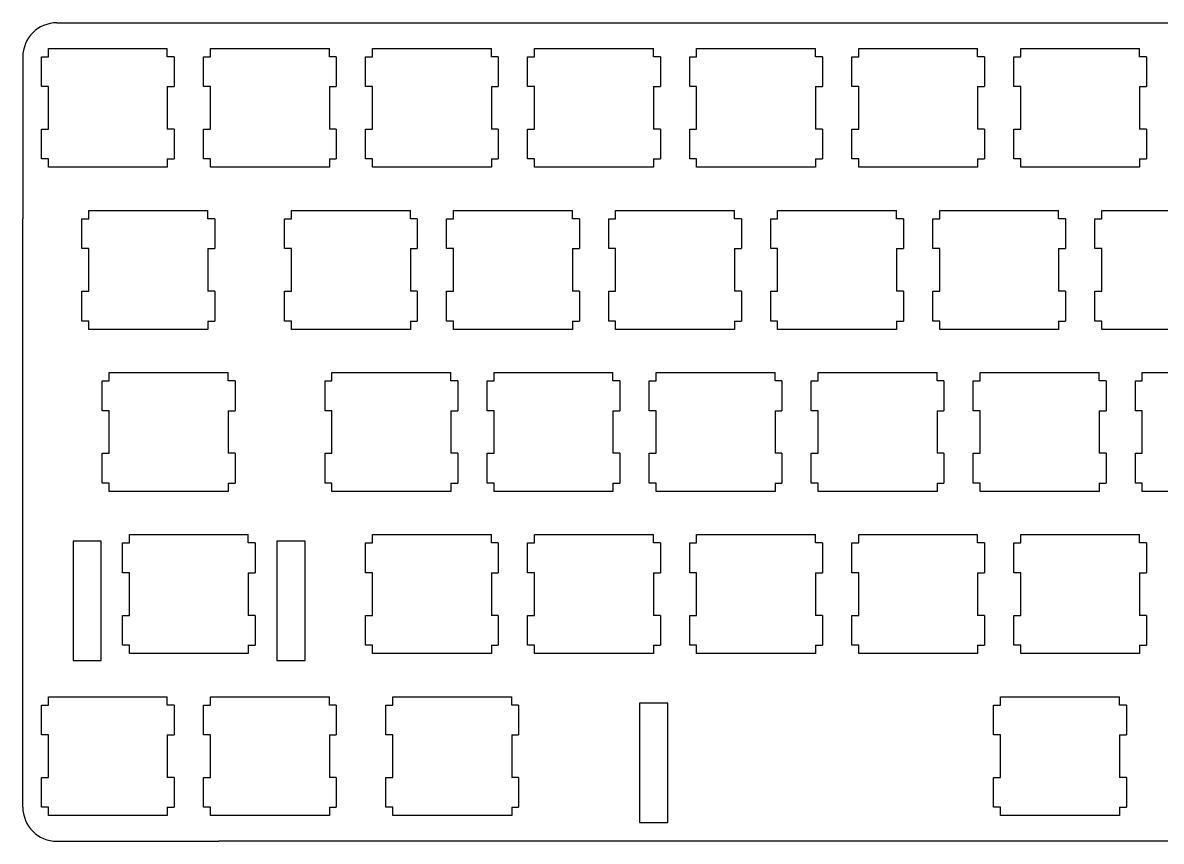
# Model space of a CAD drawing. Header units: millimetres. Extents: x 16 to 302, y 11 to 107.
# Drawn here: x 16.1 to 149.6, y 11.4 to 107.3 of the extents above; entities that cross this region are included whole.
import ezdxf

# ---------------------------------------------------------------- set-up
doc = ezdxf.new("R2010")
doc.units = ezdxf.units.MM
doc.layers.add('Layer_1', color=7, linetype='Continuous')

msp = doc.modelspace()

# ---------------------------------------------------------------- linework, layer by layer
at = {"layer": 'Layer_1', "linetype": 'ByBlock'}
for p, q in [((20.13, 107.31), (279.07, 107.31)), ((16.13, 103.31), (16.13, 84.31)), ((16.13, 15.37), (16.13, 84.31)), ((20.13, 11.37), (39.13, 11.37)), ((298.07, 11.37), (39.13, 11.37))]:
    msp.add_line(p, q, dxfattribs=at)
for points in [[(22.03, 46.56), (22.03, 32.56), (25.33, 32.56), (25.33, 46.56)], [(45.93, 46.56), (45.93, 32.56), (49.23, 32.56), (49.23, 46.56)], [(88.45, 27.56), (88.45, 13.56), (91.75, 13.56), (91.75, 27.56)], [(88.45, 27.56), (88.45, 13.56), (91.75, 13.56), (91.75, 27.56)]]:
    msp.add_lwpolyline(points, close=True, dxfattribs=at)
at = {"layer": 'Layer_1'}
for centre, start, end in [((20.13, 103.31), 90, 180), ((20.13, 15.37), 180, 270)]:
    msp.add_arc(centre, 4, start, end, dxfattribs=at)
at = {"layer": 'Layer_1', "linetype": 'ByBlock'}
for points in [[(19.13, 104.31), (19.13, 104.31), (33.07, 104.31), (33.07, 104.31)], [(19.13, 103.33), (19.13, 103.33), (19.13, 104.31), (19.13, 104.31)], [(33.07, 103.33), (33.07, 103.33), (33.07, 104.31), (33.07, 104.31)], [(38.13, 104.31), (38.13, 104.31), (52.07, 104.31), (52.07, 104.31)], [(38.13, 103.33), (38.13, 103.33), (38.13, 104.31), (38.13, 104.31)], [(52.07, 103.33), (52.07, 103.33), (52.07, 104.31), (52.07, 104.31)], [(57.13, 104.31), (57.13, 104.31), (71.07, 104.31), (71.07, 104.31)], [(57.13, 103.33), (57.13, 103.33), (57.13, 104.31), (57.13, 104.31)], [(71.07, 103.33), (71.07, 103.33), (71.07, 104.31), (71.07, 104.31)], [(76.13, 104.31), (76.13, 104.31), (90.07, 104.31), (90.07, 104.31)], [(76.13, 103.33), (76.13, 103.33), (76.13, 104.31), (76.13, 104.31)], [(90.07, 103.33), (90.07, 103.33), (90.07, 104.31), (90.07, 104.31)], [(95.13, 104.31), (95.13, 104.31), (109.07, 104.31), (109.07, 104.31)], [(95.13, 103.33), (95.13, 103.33), (95.13, 104.31), (95.13, 104.31)], [(109.07, 103.33), (109.07, 103.33), (109.07, 104.31), (109.07, 104.31)], [(114.13, 104.31), (114.13, 104.31), (128.07, 104.31), (128.07, 104.31)], [(114.13, 103.33), (114.13, 103.33), (114.13, 104.31), (114.13, 104.31)], [(128.07, 103.33), (128.07, 103.33), (128.07, 104.31), (128.07, 104.31)], [(133.13, 104.31), (133.13, 104.31), (147.07, 104.31), (147.07, 104.31)], [(133.13, 103.33), (133.13, 103.33), (133.13, 104.31), (133.13, 104.31)], [(147.07, 103.33), (147.07, 103.33), (147.07, 104.31), (147.07, 104.31)], [(18.32, 99.84), (18.32, 99.84), (18.32, 103.33), (18.32, 103.33)], [(18.32, 103.33), (18.32, 103.33), (19.13, 103.33), (19.13, 103.33)], [(33.88, 103.33), (33.88, 103.33), (33.07, 103.33), (33.07, 103.33)], [(33.88, 103.33), (33.88, 103.33), (33.88, 99.84), (33.88, 99.84)], [(37.32, 99.84), (37.32, 99.84), (37.32, 103.33), (37.32, 103.33)], [(37.32, 103.33), (37.32, 103.33), (38.13, 103.33), (38.13, 103.33)], [(52.88, 103.33), (52.88, 103.33), (52.07, 103.33), (52.07, 103.33)], [(52.88, 103.33), (52.88, 103.33), (52.88, 99.84), (52.88, 99.84)], [(56.32, 99.84), (56.32, 99.84), (56.32, 103.33), (56.32, 103.33)], [(56.32, 103.33), (56.32, 103.33), (57.13, 103.33), (57.13, 103.33)], [(71.88, 103.33), (71.88, 103.33), (71.07, 103.33), (71.07, 103.33)], [(71.88, 103.33), (71.88, 103.33), (71.88, 99.84), (71.88, 99.84)], [(75.32, 99.84), (75.32, 99.84), (75.32, 103.33), (75.32, 103.33)], [(75.32, 103.33), (75.32, 103.33), (76.13, 103.33), (76.13, 103.33)], [(90.88, 103.33), (90.88, 103.33), (90.07, 103.33), (90.07, 103.33)], [(90.88, 103.33), (90.88, 103.33), (90.88, 99.84), (90.88, 99.84)], [(94.32, 99.84), (94.32, 99.84), (94.32, 103.33), (94.32, 103.33)], [(94.32, 103.33), (94.32, 103.33), (95.13, 103.33), (95.13, 103.33)], [(109.88, 103.33), (109.88, 103.33), (109.07, 103.33), (109.07, 103.33)], [(109.88, 103.33), (109.88, 103.33), (109.88, 99.84), (109.88, 99.84)], [(113.32, 99.84), (113.32, 99.84), (113.32, 103.33), (113.32, 103.33)], [(113.32, 103.33), (113.32, 103.33), (114.13, 103.33), (114.13, 103.33)], [(128.88, 103.33), (128.88, 103.33), (128.07, 103.33), (128.07, 103.33)], [(128.88, 103.33), (128.88, 103.33), (128.88, 99.84), (128.88, 99.84)], [(132.32, 99.84), (132.32, 99.84), (132.32, 103.33), (132.32, 103.33)], [(132.32, 103.33), (132.32, 103.33), (133.13, 103.33), (133.13, 103.33)], [(147.88, 103.33), (147.88, 103.33), (147.07, 103.33), (147.07, 103.33)], [(147.88, 103.33), (147.88, 103.33), (147.88, 99.84), (147.88, 99.84)], [(19.13, 99.84), (19.13, 99.84), (18.32, 99.84), (18.32, 99.84)], [(19.13, 94.84), (19.13, 94.84), (19.13, 99.84), (19.13, 99.84)], [(33.07, 99.84), (33.07, 99.84), (33.07, 94.84), (33.07, 94.84)], [(33.07, 99.84), (33.07, 99.84), (33.88, 99.84), (33.88, 99.84)], [(38.13, 99.84), (38.13, 99.84), (37.32, 99.84), (37.32, 99.84)], [(38.13, 94.84), (38.13, 94.84), (38.13, 99.84), (38.13, 99.84)], [(52.07, 99.84), (52.07, 99.84), (52.07, 94.84), (52.07, 94.84)], [(52.07, 99.84), (52.07, 99.84), (52.88, 99.84), (52.88, 99.84)], [(57.13, 99.84), (57.13, 99.84), (56.32, 99.84), (56.32, 99.84)], [(57.13, 94.84), (57.13, 94.84), (57.13, 99.84), (57.13, 99.84)], [(71.07, 99.84), (71.07, 99.84), (71.07, 94.84), (71.07, 94.84)], [(71.07, 99.84), (71.07, 99.84), (71.88, 99.84), (71.88, 99.84)], [(76.13, 99.84), (76.13, 99.84), (75.32, 99.84), (75.32, 99.84)], [(76.13, 94.84), (76.13, 94.84), (76.13, 99.84), (76.13, 99.84)], [(90.07, 99.84), (90.07, 99.84), (90.07, 94.84), (90.07, 94.84)], [(90.07, 99.84), (90.07, 99.84), (90.88, 99.84), (90.88, 99.84)], [(95.13, 99.84), (95.13, 99.84), (94.32, 99.84), (94.32, 99.84)], [(95.13, 94.84), (95.13, 94.84), (95.13, 99.84), (95.13, 99.84)], [(109.07, 99.84), (109.07, 99.84), (109.07, 94.84), (109.07, 94.84)], [(109.07, 99.84), (109.07, 99.84), (109.88, 99.84), (109.88, 99.84)], [(114.13, 99.84), (114.13, 99.84), (113.32, 99.84), (113.32, 99.84)], [(114.13, 94.84), (114.13, 94.84), (114.13, 99.84), (114.13, 99.84)], [(128.07, 99.84), (128.07, 99.84), (128.07, 94.84), (128.07, 94.84)], [(128.07, 99.84), (128.07, 99.84), (128.88, 99.84), (128.88, 99.84)], [(133.13, 99.84), (133.13, 99.84), (132.32, 99.84), (132.32, 99.84)], [(133.13, 94.84), (133.13, 94.84), (133.13, 99.84), (133.13, 99.84)], [(147.07, 99.84), (147.07, 99.84), (147.07, 94.84), (147.07, 94.84)], [(147.07, 99.84), (147.07, 99.84), (147.88, 99.84), (147.88, 99.84)], [(18.32, 91.35), (18.32, 91.35), (18.32, 94.84), (18.32, 94.84)], [(18.32, 94.84), (18.32, 94.84), (19.13, 94.84), (19.13, 94.84)], [(33.88, 94.84), (33.88, 94.84), (33.07, 94.84), (33.07, 94.84)], [(33.88, 94.84), (33.88, 94.84), (33.88, 91.35), (33.88, 91.35)], [(37.32, 91.35), (37.32, 91.35), (37.32, 94.84), (37.32, 94.84)], [(37.32, 94.84), (37.32, 94.84), (38.13, 94.84), (38.13, 94.84)], [(52.88, 94.84), (52.88, 94.84), (52.07, 94.84), (52.07, 94.84)], [(52.88, 94.84), (52.88, 94.84), (52.88, 91.35), (52.88, 91.35)], [(56.32, 91.35), (56.32, 91.35), (56.32, 94.84), (56.32, 94.84)], [(56.32, 94.84), (56.32, 94.84), (57.13, 94.84), (57.13, 94.84)], [(71.88, 94.84), (71.88, 94.84), (71.07, 94.84), (71.07, 94.84)], [(71.88, 94.84), (71.88, 94.84), (71.88, 91.35), (71.88, 91.35)], [(75.32, 91.35), (75.32, 91.35), (75.32, 94.84), (75.32, 94.84)], [(75.32, 94.84), (75.32, 94.84), (76.13, 94.84), (76.13, 94.84)], [(90.88, 94.84), (90.88, 94.84), (90.07, 94.84), (90.07, 94.84)], [(90.88, 94.84), (90.88, 94.84), (90.88, 91.35), (90.88, 91.35)], [(94.32, 91.35), (94.32, 91.35), (94.32, 94.84), (94.32, 94.84)], [(94.32, 94.84), (94.32, 94.84), (95.13, 94.84), (95.13, 94.84)], [(109.88, 94.84), (109.88, 94.84), (109.07, 94.84), (109.07, 94.84)], [(109.88, 94.84), (109.88, 94.84), (109.88, 91.35), (109.88, 91.35)], [(113.32, 91.35), (113.32, 91.35), (113.32, 94.84), (113.32, 94.84)], [(113.32, 94.84), (113.32, 94.84), (114.13, 94.84), (114.13, 94.84)], [(128.88, 94.84), (128.88, 94.84), (128.07, 94.84), (128.07, 94.84)], [(128.88, 94.84), (128.88, 94.84), (128.88, 91.35), (128.88, 91.35)], [(132.32, 91.35), (132.32, 91.35), (132.32, 94.84), (132.32, 94.84)], [(132.32, 94.84), (132.32, 94.84), (133.13, 94.84), (133.13, 94.84)], [(147.88, 94.84), (147.88, 94.84), (147.07, 94.84), (147.07, 94.84)], [(147.88, 94.84), (147.88, 94.84), (147.88, 91.35), (147.88, 91.35)], [(19.13, 91.35), (19.13, 91.35), (18.32, 91.35), (18.32, 91.35)], [(19.13, 90.37), (19.13, 90.37), (19.13, 91.35), (19.13, 91.35)], [(33.07, 91.35), (33.07, 91.35), (33.88, 91.35), (33.88, 91.35)], [(33.07, 91.35), (33.07, 91.35), (33.07, 90.37), (33.07, 90.37)], [(38.13, 91.35), (38.13, 91.35), (37.32, 91.35), (37.32, 91.35)], [(38.13, 90.37), (38.13, 90.37), (38.13, 91.35), (38.13, 91.35)], [(52.07, 91.35), (52.07, 91.35), (52.88, 91.35), (52.88, 91.35)], [(52.07, 91.35), (52.07, 91.35), (52.07, 90.37), (52.07, 90.37)], [(57.13, 91.35), (57.13, 91.35), (56.32, 91.35), (56.32, 91.35)], [(57.13, 90.37), (57.13, 90.37), (57.13, 91.35), (57.13, 91.35)], [(71.07, 91.35), (71.07, 91.35), (71.88, 91.35), (71.88, 91.35)], [(71.07, 91.35), (71.07, 91.35), (71.07, 90.37), (71.07, 90.37)], [(76.13, 91.35), (76.13, 91.35), (75.32, 91.35), (75.32, 91.35)], [(76.13, 90.37), (76.13, 90.37), (76.13, 91.35), (76.13, 91.35)], [(90.07, 91.35), (90.07, 91.35), (90.88, 91.35), (90.88, 91.35)], [(90.07, 91.35), (90.07, 91.35), (90.07, 90.37), (90.07, 90.37)], [(95.13, 91.35), (95.13, 91.35), (94.32, 91.35), (94.32, 91.35)], [(95.13, 90.37), (95.13, 90.37), (95.13, 91.35), (95.13, 91.35)], [(109.07, 91.35), (109.07, 91.35), (109.88, 91.35), (109.88, 91.35)], [(109.07, 91.35), (109.07, 91.35), (109.07, 90.37), (109.07, 90.37)], [(114.13, 91.35), (114.13, 91.35), (113.32, 91.35), (113.32, 91.35)], [(114.13, 90.37), (114.13, 90.37), (114.13, 91.35), (114.13, 91.35)], [(128.07, 91.35), (128.07, 91.35), (128.88, 91.35), (128.88, 91.35)], [(128.07, 91.35), (128.07, 91.35), (128.07, 90.37), (128.07, 90.37)], [(133.13, 91.35), (133.13, 91.35), (132.32, 91.35), (132.32, 91.35)], [(133.13, 90.37), (133.13, 90.37), (133.13, 91.35), (133.13, 91.35)], [(147.07, 91.35), (147.07, 91.35), (147.88, 91.35), (147.88, 91.35)], [(147.07, 91.35), (147.07, 91.35), (147.07, 90.37), (147.07, 90.37)], [(33.07, 90.37), (33.07, 90.37), (19.13, 90.37), (19.13, 90.37)], [(52.07, 90.37), (52.07, 90.37), (38.13, 90.37), (38.13, 90.37)], [(71.07, 90.37), (71.07, 90.37), (57.13, 90.37), (57.13, 90.37)], [(90.07, 90.37), (90.07, 90.37), (76.13, 90.37), (76.13, 90.37)], [(109.07, 90.37), (109.07, 90.37), (95.13, 90.37), (95.13, 90.37)], [(128.07, 90.37), (128.07, 90.37), (114.13, 90.37), (114.13, 90.37)], [(147.07, 90.37), (147.07, 90.37), (133.13, 90.37), (133.13, 90.37)], [(23.07, 80.84), (23.07, 80.84), (23.07, 84.33), (23.07, 84.33)], [(23.07, 84.33), (23.07, 84.33), (23.88, 84.33), (23.88, 84.33)], [(23.88, 85.31), (23.88, 85.31), (37.82, 85.31), (37.82, 85.31)], [(23.88, 84.33), (23.88, 84.33), (23.88, 85.31), (23.88, 85.31)], [(37.82, 84.33), (37.82, 84.33), (37.82, 85.31), (37.82, 85.31)], [(38.63, 84.33), (38.63, 84.33), (37.82, 84.33), (37.82, 84.33)], [(38.63, 84.33), (38.63, 84.33), (38.63, 80.84), (38.63, 80.84)], [(46.82, 80.84), (46.82, 80.84), (46.82, 84.33), (46.82, 84.33)], [(46.82, 84.33), (46.82, 84.33), (47.63, 84.33), (47.63, 84.33)], [(47.63, 85.31), (47.63, 85.31), (61.57, 85.31), (61.57, 85.31)], [(47.63, 84.33), (47.63, 84.33), (47.63, 85.31), (47.63, 85.31)], [(61.57, 84.33), (61.57, 84.33), (61.57, 85.31), (61.57, 85.31)], [(62.38, 84.33), (62.38, 84.33), (61.57, 84.33), (61.57, 84.33)], [(62.38, 84.33), (62.38, 84.33), (62.38, 80.84), (62.38, 80.84)], [(65.82, 80.84), (65.82, 80.84), (65.82, 84.33), (65.82, 84.33)], [(65.82, 84.33), (65.82, 84.33), (66.63, 84.33), (66.63, 84.33)], [(66.63, 85.31), (66.63, 85.31), (80.57, 85.31), (80.57, 85.31)], [(66.63, 84.33), (66.63, 84.33), (66.63, 85.31), (66.63, 85.31)], [(80.57, 84.33), (80.57, 84.33), (80.57, 85.31), (80.57, 85.31)], [(81.38, 84.33), (81.38, 84.33), (80.57, 84.33), (80.57, 84.33)], [(81.38, 84.33), (81.38, 84.33), (81.38, 80.84), (81.38, 80.84)], [(84.82, 80.84), (84.82, 80.84), (84.82, 84.33), (84.82, 84.33)], [(84.82, 84.33), (84.82, 84.33), (85.63, 84.33), (85.63, 84.33)], [(85.63, 85.31), (85.63, 85.31), (99.57, 85.31), (99.57, 85.31)], [(85.63, 84.33), (85.63, 84.33), (85.63, 85.31), (85.63, 85.31)], [(99.57, 84.33), (99.57, 84.33), (99.57, 85.31), (99.57, 85.31)], [(100.38, 84.33), (100.38, 84.33), (99.57, 84.33), (99.57, 84.33)], [(100.38, 84.33), (100.38, 84.33), (100.38, 80.84), (100.38, 80.84)], [(103.82, 80.84), (103.82, 80.84), (103.82, 84.33), (103.82, 84.33)], [(103.82, 84.33), (103.82, 84.33), (104.63, 84.33), (104.63, 84.33)], [(104.63, 85.31), (104.63, 85.31), (118.57, 85.31), (118.57, 85.31)], [(104.63, 84.33), (104.63, 84.33), (104.63, 85.31), (104.63, 85.31)], [(118.57, 84.33), (118.57, 84.33), (118.57, 85.31), (118.57, 85.31)], [(119.38, 84.33), (119.38, 84.33), (118.57, 84.33), (118.57, 84.33)], [(119.38, 84.33), (119.38, 84.33), (119.38, 80.84), (119.38, 80.84)], [(122.82, 80.84), (122.82, 80.84), (122.82, 84.33), (122.82, 84.33)], [(122.82, 84.33), (122.82, 84.33), (123.63, 84.33), (123.63, 84.33)], [(123.63, 85.31), (123.63, 85.31), (137.57, 85.31), (137.57, 85.31)], [(123.63, 84.33), (123.63, 84.33), (123.63, 85.31), (123.63, 85.31)], [(137.57, 84.33), (137.57, 84.33), (137.57, 85.31), (137.57, 85.31)], [(138.38, 84.33), (138.38, 84.33), (137.57, 84.33), (137.57, 84.33)], [(138.38, 84.33), (138.38, 84.33), (138.38, 80.84), (138.38, 80.84)], [(141.82, 80.84), (141.82, 80.84), (141.82, 84.33), (141.82, 84.33)], [(141.82, 84.33), (141.82, 84.33), (142.63, 84.33), (142.63, 84.33)], [(142.63, 85.31), (142.63, 85.31), (156.57, 85.31), (156.57, 85.31)], [(142.63, 84.33), (142.63, 84.33), (142.63, 85.31), (142.63, 85.31)], [(23.88, 80.84), (23.88, 80.84), (23.07, 80.84), (23.07, 80.84)], [(23.88, 75.84), (23.88, 75.84), (23.88, 80.84), (23.88, 80.84)], [(37.82, 80.84), (37.82, 80.84), (37.82, 75.84), (37.82, 75.84)], [(37.82, 80.84), (37.82, 80.84), (38.63, 80.84), (38.63, 80.84)], [(47.63, 80.84), (47.63, 80.84), (46.82, 80.84), (46.82, 80.84)], [(47.63, 75.84), (47.63, 75.84), (47.63, 80.84), (47.63, 80.84)], [(61.57, 80.84), (61.57, 80.84), (61.57, 75.84), (61.57, 75.84)], [(61.57, 80.84), (61.57, 80.84), (62.38, 80.84), (62.38, 80.84)], [(66.63, 80.84), (66.63, 80.84), (65.82, 80.84), (65.82, 80.84)], [(66.63, 75.84), (66.63, 75.84), (66.63, 80.84), (66.63, 80.84)], [(80.57, 80.84), (80.57, 80.84), (80.57, 75.84), (80.57, 75.84)], [(80.57, 80.84), (80.57, 80.84), (81.38, 80.84), (81.38, 80.84)], [(85.63, 80.84), (85.63, 80.84), (84.82, 80.84), (84.82, 80.84)], [(85.63, 75.84), (85.63, 75.84), (85.63, 80.84), (85.63, 80.84)], [(99.57, 80.84), (99.57, 80.84), (99.57, 75.84), (99.57, 75.84)], [(99.57, 80.84), (99.57, 80.84), (100.38, 80.84), (100.38, 80.84)], [(104.63, 80.84), (104.63, 80.84), (103.82, 80.84), (103.82, 80.84)], [(104.63, 75.84), (104.63, 75.84), (104.63, 80.84), (104.63, 80.84)], [(118.57, 80.84), (118.57, 80.84), (118.57, 75.84), (118.57, 75.84)], [(118.57, 80.84), (118.57, 80.84), (119.38, 80.84), (119.38, 80.84)], [(123.63, 80.84), (123.63, 80.84), (122.82, 80.84), (122.82, 80.84)], [(123.63, 75.84), (123.63, 75.84), (123.63, 80.84), (123.63, 80.84)], [(137.57, 80.84), (137.57, 80.84), (137.57, 75.84), (137.57, 75.84)], [(137.57, 80.84), (137.57, 80.84), (138.38, 80.84), (138.38, 80.84)], [(142.63, 80.84), (142.63, 80.84), (141.82, 80.84), (141.82, 80.84)], [(142.63, 75.84), (142.63, 75.84), (142.63, 80.84), (142.63, 80.84)], [(23.07, 72.35), (23.07, 72.35), (23.07, 75.84), (23.07, 75.84)], [(23.07, 75.84), (23.07, 75.84), (23.88, 75.84), (23.88, 75.84)], [(38.63, 75.84), (38.63, 75.84), (37.82, 75.84), (37.82, 75.84)], [(38.63, 75.84), (38.63, 75.84), (38.63, 72.35), (38.63, 72.35)], [(46.82, 72.35), (46.82, 72.35), (46.82, 75.84), (46.82, 75.84)], [(46.82, 75.84), (46.82, 75.84), (47.63, 75.84), (47.63, 75.84)], [(62.38, 75.84), (62.38, 75.84), (61.57, 75.84), (61.57, 75.84)], [(62.38, 75.84), (62.38, 75.84), (62.38, 72.35), (62.38, 72.35)], [(65.82, 72.35), (65.82, 72.35), (65.82, 75.84), (65.82, 75.84)], [(65.82, 75.84), (65.82, 75.84), (66.63, 75.84), (66.63, 75.84)], [(81.38, 75.84), (81.38, 75.84), (80.57, 75.84), (80.57, 75.84)], [(81.38, 75.84), (81.38, 75.84), (81.38, 72.35), (81.38, 72.35)], [(84.82, 72.35), (84.82, 72.35), (84.82, 75.84), (84.82, 75.84)], [(84.82, 75.84), (84.82, 75.84), (85.63, 75.84), (85.63, 75.84)], [(100.38, 75.84), (100.38, 75.84), (99.57, 75.84), (99.57, 75.84)], [(100.38, 75.84), (100.38, 75.84), (100.38, 72.35), (100.38, 72.35)], [(103.82, 72.35), (103.82, 72.35), (103.82, 75.84), (103.82, 75.84)], [(103.82, 75.84), (103.82, 75.84), (104.63, 75.84), (104.63, 75.84)], [(119.38, 75.84), (119.38, 75.84), (118.57, 75.84), (118.57, 75.84)], [(119.38, 75.84), (119.38, 75.84), (119.38, 72.35), (119.38, 72.35)], [(122.82, 72.35), (122.82, 72.35), (122.82, 75.84), (122.82, 75.84)], [(122.82, 75.84), (122.82, 75.84), (123.63, 75.84), (123.63, 75.84)], [(138.38, 75.84), (138.38, 75.84), (137.57, 75.84), (137.57, 75.84)], [(138.38, 75.84), (138.38, 75.84), (138.38, 72.35), (138.38, 72.35)], [(141.82, 72.35), (141.82, 72.35), (141.82, 75.84), (141.82, 75.84)], [(141.82, 75.84), (141.82, 75.84), (142.63, 75.84), (142.63, 75.84)], [(23.88, 72.35), (23.88, 72.35), (23.07, 72.35), (23.07, 72.35)], [(23.88, 71.37), (23.88, 71.37), (23.88, 72.35), (23.88, 72.35)], [(37.82, 72.35), (37.82, 72.35), (38.63, 72.35), (38.63, 72.35)], [(37.82, 72.35), (37.82, 72.35), (37.82, 71.37), (37.82, 71.37)], [(47.63, 72.35), (47.63, 72.35), (46.82, 72.35), (46.82, 72.35)], [(47.63, 71.37), (47.63, 71.37), (47.63, 72.35), (47.63, 72.35)], [(61.57, 72.35), (61.57, 72.35), (62.38, 72.35), (62.38, 72.35)], [(61.57, 72.35), (61.57, 72.35), (61.57, 71.37), (61.57, 71.37)], [(66.63, 72.35), (66.63, 72.35), (65.82, 72.35), (65.82, 72.35)], [(66.63, 71.37), (66.63, 71.37), (66.63, 72.35), (66.63, 72.35)], [(80.57, 72.35), (80.57, 72.35), (81.38, 72.35), (81.38, 72.35)], [(80.57, 72.35), (80.57, 72.35), (80.57, 71.37), (80.57, 71.37)], [(85.63, 72.35), (85.63, 72.35), (84.82, 72.35), (84.82, 72.35)], [(85.63, 71.37), (85.63, 71.37), (85.63, 72.35), (85.63, 72.35)], [(99.57, 72.35), (99.57, 72.35), (100.38, 72.35), (100.38, 72.35)], [(99.57, 72.35), (99.57, 72.35), (99.57, 71.37), (99.57, 71.37)], [(104.63, 72.35), (104.63, 72.35), (103.82, 72.35), (103.82, 72.35)], [(104.63, 71.37), (104.63, 71.37), (104.63, 72.35), (104.63, 72.35)], [(118.57, 72.35), (118.57, 72.35), (119.38, 72.35), (119.38, 72.35)], [(118.57, 72.35), (118.57, 72.35), (118.57, 71.37), (118.57, 71.37)], [(123.63, 72.35), (123.63, 72.35), (122.82, 72.35), (122.82, 72.35)], [(123.63, 71.37), (123.63, 71.37), (123.63, 72.35), (123.63, 72.35)], [(137.57, 72.35), (137.57, 72.35), (138.38, 72.35), (138.38, 72.35)], [(137.57, 72.35), (137.57, 72.35), (137.57, 71.37), (137.57, 71.37)], [(142.63, 72.35), (142.63, 72.35), (141.82, 72.35), (141.82, 72.35)], [(142.63, 71.37), (142.63, 71.37), (142.63, 72.35), (142.63, 72.35)], [(37.82, 71.37), (37.82, 71.37), (23.88, 71.37), (23.88, 71.37)], [(61.57, 71.37), (61.57, 71.37), (47.63, 71.37), (47.63, 71.37)], [(80.57, 71.37), (80.57, 71.37), (66.63, 71.37), (66.63, 71.37)], [(99.57, 71.37), (99.57, 71.37), (85.63, 71.37), (85.63, 71.37)], [(118.57, 71.37), (118.57, 71.37), (104.63, 71.37), (104.63, 71.37)], [(137.57, 71.37), (137.57, 71.37), (123.63, 71.37), (123.63, 71.37)], [(156.57, 71.37), (156.57, 71.37), (142.63, 71.37), (142.63, 71.37)], [(26.25, 66.31), (26.25, 66.31), (40.2, 66.31), (40.2, 66.31)], [(26.25, 65.33), (26.25, 65.33), (26.25, 66.31), (26.25, 66.31)], [(40.2, 65.33), (40.2, 65.33), (40.2, 66.31), (40.2, 66.31)], [(52.38, 66.31), (52.38, 66.31), (66.32, 66.31), (66.32, 66.31)], [(52.38, 65.33), (52.38, 65.33), (52.38, 66.31), (52.38, 66.31)], [(66.32, 65.33), (66.32, 65.33), (66.32, 66.31), (66.32, 66.31)], [(71.38, 66.31), (71.38, 66.31), (85.32, 66.31), (85.32, 66.31)], [(71.38, 65.33), (71.38, 65.33), (71.38, 66.31), (71.38, 66.31)], [(85.32, 65.33), (85.32, 65.33), (85.32, 66.31), (85.32, 66.31)], [(90.38, 66.31), (90.38, 66.31), (104.32, 66.31), (104.32, 66.31)], [(90.38, 65.33), (90.38, 65.33), (90.38, 66.31), (90.38, 66.31)], [(104.32, 65.33), (104.32, 65.33), (104.32, 66.31), (104.32, 66.31)], [(109.38, 66.31), (109.38, 66.31), (123.32, 66.31), (123.32, 66.31)], [(109.38, 65.33), (109.38, 65.33), (109.38, 66.31), (109.38, 66.31)], [(123.32, 65.33), (123.32, 65.33), (123.32, 66.31), (123.32, 66.31)], [(128.38, 66.31), (128.38, 66.31), (142.32, 66.31), (142.32, 66.31)], [(128.38, 65.33), (128.38, 65.33), (128.38, 66.31), (128.38, 66.31)], [(142.32, 65.33), (142.32, 65.33), (142.32, 66.31), (142.32, 66.31)], [(147.38, 66.31), (147.38, 66.31), (161.32, 66.31), (161.32, 66.31)], [(147.38, 65.33), (147.38, 65.33), (147.38, 66.31), (147.38, 66.31)], [(25.44, 61.84), (25.44, 61.84), (25.44, 65.33), (25.44, 65.33)], [(25.44, 65.33), (25.44, 65.33), (26.25, 65.33), (26.25, 65.33)], [(41.01, 65.33), (41.01, 65.33), (40.2, 65.33), (40.2, 65.33)], [(41.01, 65.33), (41.01, 65.33), (41.01, 61.84), (41.01, 61.84)], [(51.57, 61.84), (51.57, 61.84), (51.57, 65.33), (51.57, 65.33)], [(51.57, 65.33), (51.57, 65.33), (52.38, 65.33), (52.38, 65.33)], [(67.13, 65.33), (67.13, 65.33), (66.32, 65.33), (66.32, 65.33)], [(67.13, 65.33), (67.13, 65.33), (67.13, 61.84), (67.13, 61.84)], [(70.57, 61.84), (70.57, 61.84), (70.57, 65.33), (70.57, 65.33)], [(70.57, 65.33), (70.57, 65.33), (71.38, 65.33), (71.38, 65.33)], [(86.13, 65.33), (86.13, 65.33), (85.32, 65.33), (85.32, 65.33)], [(86.13, 65.33), (86.13, 65.33), (86.13, 61.84), (86.13, 61.84)], [(89.57, 61.84), (89.57, 61.84), (89.57, 65.33), (89.57, 65.33)], [(89.57, 65.33), (89.57, 65.33), (90.38, 65.33), (90.38, 65.33)], [(105.13, 65.33), (105.13, 65.33), (104.32, 65.33), (104.32, 65.33)], [(105.13, 65.33), (105.13, 65.33), (105.13, 61.84), (105.13, 61.84)], [(108.57, 61.84), (108.57, 61.84), (108.57, 65.33), (108.57, 65.33)], [(108.57, 65.33), (108.57, 65.33), (109.38, 65.33), (109.38, 65.33)], [(124.13, 65.33), (124.13, 65.33), (123.32, 65.33), (123.32, 65.33)], [(124.13, 65.33), (124.13, 65.33), (124.13, 61.84), (124.13, 61.84)], [(127.57, 61.84), (127.57, 61.84), (127.57, 65.33), (127.57, 65.33)], [(127.57, 65.33), (127.57, 65.33), (128.38, 65.33), (128.38, 65.33)], [(143.13, 65.33), (143.13, 65.33), (142.32, 65.33), (142.32, 65.33)], [(143.13, 65.33), (143.13, 65.33), (143.13, 61.84), (143.13, 61.84)], [(146.57, 61.84), (146.57, 61.84), (146.57, 65.33), (146.57, 65.33)], [(146.57, 65.33), (146.57, 65.33), (147.38, 65.33), (147.38, 65.33)], [(26.25, 61.84), (26.25, 61.84), (25.44, 61.84), (25.44, 61.84)], [(26.25, 56.84), (26.25, 56.84), (26.25, 61.84), (26.25, 61.84)], [(40.2, 61.84), (40.2, 61.84), (40.2, 56.84), (40.2, 56.84)], [(40.2, 61.84), (40.2, 61.84), (41.01, 61.84), (41.01, 61.84)], [(52.38, 61.84), (52.38, 61.84), (51.57, 61.84), (51.57, 61.84)], [(52.38, 56.84), (52.38, 56.84), (52.38, 61.84), (52.38, 61.84)], [(66.32, 61.84), (66.32, 61.84), (66.32, 56.84), (66.32, 56.84)], [(66.32, 61.84), (66.32, 61.84), (67.13, 61.84), (67.13, 61.84)], [(71.38, 61.84), (71.38, 61.84), (70.57, 61.84), (70.57, 61.84)], [(71.38, 56.84), (71.38, 56.84), (71.38, 61.84), (71.38, 61.84)], [(85.32, 61.84), (85.32, 61.84), (85.32, 56.84), (85.32, 56.84)], [(85.32, 61.84), (85.32, 61.84), (86.13, 61.84), (86.13, 61.84)], [(90.38, 61.84), (90.38, 61.84), (89.57, 61.84), (89.57, 61.84)], [(90.38, 56.84), (90.38, 56.84), (90.38, 61.84), (90.38, 61.84)], [(104.32, 61.84), (104.32, 61.84), (104.32, 56.84), (104.32, 56.84)], [(104.32, 61.84), (104.32, 61.84), (105.13, 61.84), (105.13, 61.84)], [(109.38, 61.84), (109.38, 61.84), (108.57, 61.84), (108.57, 61.84)], [(109.38, 56.84), (109.38, 56.84), (109.38, 61.84), (109.38, 61.84)], [(123.32, 61.84), (123.32, 61.84), (123.32, 56.84), (123.32, 56.84)], [(123.32, 61.84), (123.32, 61.84), (124.13, 61.84), (124.13, 61.84)], [(128.38, 61.84), (128.38, 61.84), (127.57, 61.84), (127.57, 61.84)], [(128.38, 56.84), (128.38, 56.84), (128.38, 61.84), (128.38, 61.84)], [(142.32, 61.84), (142.32, 61.84), (142.32, 56.84), (142.32, 56.84)], [(142.32, 61.84), (142.32, 61.84), (143.13, 61.84), (143.13, 61.84)], [(147.38, 61.84), (147.38, 61.84), (146.57, 61.84), (146.57, 61.84)], [(147.38, 56.84), (147.38, 56.84), (147.38, 61.84), (147.38, 61.84)], [(25.44, 53.35), (25.44, 53.35), (25.44, 56.84), (25.44, 56.84)], [(25.44, 56.84), (25.44, 56.84), (26.25, 56.84), (26.25, 56.84)], [(41.01, 56.84), (41.01, 56.84), (40.2, 56.84), (40.2, 56.84)], [(41.01, 56.84), (41.01, 56.84), (41.01, 53.35), (41.01, 53.35)], [(51.57, 53.35), (51.57, 53.35), (51.57, 56.84), (51.57, 56.84)], [(51.57, 56.84), (51.57, 56.84), (52.38, 56.84), (52.38, 56.84)], [(67.13, 56.84), (67.13, 56.84), (66.32, 56.84), (66.32, 56.84)], [(67.13, 56.84), (67.13, 56.84), (67.13, 53.35), (67.13, 53.35)], [(70.57, 53.35), (70.57, 53.35), (70.57, 56.84), (70.57, 56.84)], [(70.57, 56.84), (70.57, 56.84), (71.38, 56.84), (71.38, 56.84)], [(86.13, 56.84), (86.13, 56.84), (85.32, 56.84), (85.32, 56.84)], [(86.13, 56.84), (86.13, 56.84), (86.13, 53.35), (86.13, 53.35)], [(89.57, 53.35), (89.57, 53.35), (89.57, 56.84), (89.57, 56.84)], [(89.57, 56.84), (89.57, 56.84), (90.38, 56.84), (90.38, 56.84)], [(105.13, 56.84), (105.13, 56.84), (104.32, 56.84), (104.32, 56.84)], [(105.13, 56.84), (105.13, 56.84), (105.13, 53.35), (105.13, 53.35)], [(108.57, 53.35), (108.57, 53.35), (108.57, 56.84), (108.57, 56.84)], [(108.57, 56.84), (108.57, 56.84), (109.38, 56.84), (109.38, 56.84)], [(124.13, 56.84), (124.13, 56.84), (123.32, 56.84), (123.32, 56.84)], [(124.13, 56.84), (124.13, 56.84), (124.13, 53.35), (124.13, 53.35)], [(127.57, 53.35), (127.57, 53.35), (127.57, 56.84), (127.57, 56.84)], [(127.57, 56.84), (127.57, 56.84), (128.38, 56.84), (128.38, 56.84)], [(143.13, 56.84), (143.13, 56.84), (142.32, 56.84), (142.32, 56.84)], [(143.13, 56.84), (143.13, 56.84), (143.13, 53.35), (143.13, 53.35)], [(146.57, 53.35), (146.57, 53.35), (146.57, 56.84), (146.57, 56.84)], [(146.57, 56.84), (146.57, 56.84), (147.38, 56.84), (147.38, 56.84)], [(26.25, 53.35), (26.25, 53.35), (25.44, 53.35), (25.44, 53.35)], [(26.25, 52.37), (26.25, 52.37), (26.25, 53.35), (26.25, 53.35)], [(40.2, 52.37), (40.2, 52.37), (26.25, 52.37), (26.25, 52.37)], [(40.2, 53.35), (40.2, 53.35), (41.01, 53.35), (41.01, 53.35)], [(40.2, 53.35), (40.2, 53.35), (40.2, 52.37), (40.2, 52.37)], [(52.38, 53.35), (52.38, 53.35), (51.57, 53.35), (51.57, 53.35)], [(52.38, 52.37), (52.38, 52.37), (52.38, 53.35), (52.38, 53.35)], [(66.32, 52.37), (66.32, 52.37), (52.38, 52.37), (52.38, 52.37)], [(66.32, 53.35), (66.32, 53.35), (67.13, 53.35), (67.13, 53.35)], [(66.32, 53.35), (66.32, 53.35), (66.32, 52.37), (66.32, 52.37)], [(71.38, 53.35), (71.38, 53.35), (70.57, 53.35), (70.57, 53.35)], [(71.38, 52.37), (71.38, 52.37), (71.38, 53.35), (71.38, 53.35)], [(85.32, 52.37), (85.32, 52.37), (71.38, 52.37), (71.38, 52.37)], [(85.32, 53.35), (85.32, 53.35), (86.13, 53.35), (86.13, 53.35)], [(85.32, 53.35), (85.32, 53.35), (85.32, 52.37), (85.32, 52.37)], [(90.38, 53.35), (90.38, 53.35), (89.57, 53.35), (89.57, 53.35)], [(90.38, 52.37), (90.38, 52.37), (90.38, 53.35), (90.38, 53.35)], [(104.32, 52.37), (104.32, 52.37), (90.38, 52.37), (90.38, 52.37)], [(104.32, 53.35), (104.32, 53.35), (105.13, 53.35), (105.13, 53.35)], [(104.32, 53.35), (104.32, 53.35), (104.32, 52.37), (104.32, 52.37)], [(109.38, 53.35), (109.38, 53.35), (108.57, 53.35), (108.57, 53.35)], [(109.38, 52.37), (109.38, 52.37), (109.38, 53.35), (109.38, 53.35)], [(123.32, 52.37), (123.32, 52.37), (109.38, 52.37), (109.38, 52.37)], [(123.32, 53.35), (123.32, 53.35), (124.13, 53.35), (124.13, 53.35)], [(123.32, 53.35), (123.32, 53.35), (123.32, 52.37), (123.32, 52.37)], [(128.38, 53.35), (128.38, 53.35), (127.57, 53.35), (127.57, 53.35)], [(128.38, 52.37), (128.38, 52.37), (128.38, 53.35), (128.38, 53.35)], [(142.32, 52.37), (142.32, 52.37), (128.38, 52.37), (128.38, 52.37)], [(142.32, 53.35), (142.32, 53.35), (143.13, 53.35), (143.13, 53.35)], [(142.32, 53.35), (142.32, 53.35), (142.32, 52.37), (142.32, 52.37)], [(147.38, 53.35), (147.38, 53.35), (146.57, 53.35), (146.57, 53.35)], [(147.38, 52.37), (147.38, 52.37), (147.38, 53.35), (147.38, 53.35)], [(161.32, 52.37), (161.32, 52.37), (147.38, 52.37), (147.38, 52.37)], [(28.63, 46.33), (28.63, 46.33), (28.63, 47.31), (28.63, 47.31)], [(28.63, 47.31), (28.63, 47.31), (42.57, 47.31), (42.57, 47.31)], [(42.57, 46.33), (42.57, 46.33), (42.57, 47.31), (42.57, 47.31)], [(57.13, 47.31), (57.13, 47.31), (71.07, 47.31), (71.07, 47.31)], [(57.13, 46.33), (57.13, 46.33), (57.13, 47.31), (57.13, 47.31)], [(71.07, 46.33), (71.07, 46.33), (71.07, 47.31), (71.07, 47.31)], [(76.13, 47.31), (76.13, 47.31), (90.07, 47.31), (90.07, 47.31)], [(76.13, 46.33), (76.13, 46.33), (76.13, 47.31), (76.13, 47.31)], [(90.07, 46.33), (90.07, 46.33), (90.07, 47.31), (90.07, 47.31)], [(95.13, 47.31), (95.13, 47.31), (109.07, 47.31), (109.07, 47.31)], [(95.13, 46.33), (95.13, 46.33), (95.13, 47.31), (95.13, 47.31)], [(109.07, 46.33), (109.07, 46.33), (109.07, 47.31), (109.07, 47.31)], [(114.13, 47.31), (114.13, 47.31), (128.07, 47.31), (128.07, 47.31)], [(114.13, 46.33), (114.13, 46.33), (114.13, 47.31), (114.13, 47.31)], [(128.07, 46.33), (128.07, 46.33), (128.07, 47.31), (128.07, 47.31)], [(133.13, 47.31), (133.13, 47.31), (147.07, 47.31), (147.07, 47.31)], [(133.13, 46.33), (133.13, 46.33), (133.13, 47.31), (133.13, 47.31)], [(147.07, 46.33), (147.07, 46.33), (147.07, 47.31), (147.07, 47.31)], [(27.82, 42.84), (27.82, 42.84), (27.82, 46.33), (27.82, 46.33)], [(27.82, 46.33), (27.82, 46.33), (28.63, 46.33), (28.63, 46.33)], [(43.38, 46.33), (43.38, 46.33), (42.57, 46.33), (42.57, 46.33)], [(43.38, 46.33), (43.38, 46.33), (43.38, 42.84), (43.38, 42.84)], [(56.32, 42.84), (56.32, 42.84), (56.32, 46.33), (56.32, 46.33)], [(56.32, 46.33), (56.32, 46.33), (57.13, 46.33), (57.13, 46.33)], [(71.88, 46.33), (71.88, 46.33), (71.07, 46.33), (71.07, 46.33)], [(71.88, 46.33), (71.88, 46.33), (71.88, 42.84), (71.88, 42.84)], [(75.32, 42.84), (75.32, 42.84), (75.32, 46.33), (75.32, 46.33)], [(75.32, 46.33), (75.32, 46.33), (76.13, 46.33), (76.13, 46.33)], [(90.88, 46.33), (90.88, 46.33), (90.07, 46.33), (90.07, 46.33)], [(90.88, 46.33), (90.88, 46.33), (90.88, 42.84), (90.88, 42.84)], [(94.32, 42.84), (94.32, 42.84), (94.32, 46.33), (94.32, 46.33)], [(94.32, 46.33), (94.32, 46.33), (95.13, 46.33), (95.13, 46.33)], [(109.88, 46.33), (109.88, 46.33), (109.07, 46.33), (109.07, 46.33)], [(109.88, 46.33), (109.88, 46.33), (109.88, 42.84), (109.88, 42.84)], [(113.32, 42.84), (113.32, 42.84), (113.32, 46.33), (113.32, 46.33)], [(113.32, 46.33), (113.32, 46.33), (114.13, 46.33), (114.13, 46.33)], [(128.88, 46.33), (128.88, 46.33), (128.07, 46.33), (128.07, 46.33)], [(128.88, 46.33), (128.88, 46.33), (128.88, 42.84), (128.88, 42.84)], [(132.32, 42.84), (132.32, 42.84), (132.32, 46.33), (132.32, 46.33)], [(132.32, 46.33), (132.32, 46.33), (133.13, 46.33), (133.13, 46.33)], [(147.88, 46.33), (147.88, 46.33), (147.07, 46.33), (147.07, 46.33)], [(147.88, 46.33), (147.88, 46.33), (147.88, 42.84), (147.88, 42.84)], [(28.63, 42.84), (28.63, 42.84), (27.82, 42.84), (27.82, 42.84)], [(28.63, 37.84), (28.63, 37.84), (28.63, 42.84), (28.63, 42.84)], [(42.57, 42.84), (42.57, 42.84), (43.38, 42.84), (43.38, 42.84)], [(42.57, 42.84), (42.57, 42.84), (42.57, 37.84), (42.57, 37.84)], [(57.13, 42.84), (57.13, 42.84), (56.32, 42.84), (56.32, 42.84)], [(57.13, 37.84), (57.13, 37.84), (57.13, 42.84), (57.13, 42.84)], [(71.07, 42.84), (71.07, 42.84), (71.07, 37.84), (71.07, 37.84)], [(71.07, 42.84), (71.07, 42.84), (71.88, 42.84), (71.88, 42.84)], [(76.13, 42.84), (76.13, 42.84), (75.32, 42.84), (75.32, 42.84)], [(76.13, 37.84), (76.13, 37.84), (76.13, 42.84), (76.13, 42.84)], [(90.07, 42.84), (90.07, 42.84), (90.07, 37.84), (90.07, 37.84)], [(90.07, 42.84), (90.07, 42.84), (90.88, 42.84), (90.88, 42.84)], [(95.13, 42.84), (95.13, 42.84), (94.32, 42.84), (94.32, 42.84)], [(95.13, 37.84), (95.13, 37.84), (95.13, 42.84), (95.13, 42.84)], [(109.07, 42.84), (109.07, 42.84), (109.07, 37.84), (109.07, 37.84)], [(109.07, 42.84), (109.07, 42.84), (109.88, 42.84), (109.88, 42.84)], [(114.13, 42.84), (114.13, 42.84), (113.32, 42.84), (113.32, 42.84)], [(114.13, 37.84), (114.13, 37.84), (114.13, 42.84), (114.13, 42.84)], [(128.07, 42.84), (128.07, 42.84), (128.07, 37.84), (128.07, 37.84)], [(128.07, 42.84), (128.07, 42.84), (128.88, 42.84), (128.88, 42.84)], [(133.13, 42.84), (133.13, 42.84), (132.32, 42.84), (132.32, 42.84)], [(133.13, 37.84), (133.13, 37.84), (133.13, 42.84), (133.13, 42.84)], [(147.07, 42.84), (147.07, 42.84), (147.07, 37.84), (147.07, 37.84)], [(147.07, 42.84), (147.07, 42.84), (147.88, 42.84), (147.88, 42.84)], [(27.82, 34.35), (27.82, 34.35), (27.82, 37.84), (27.82, 37.84)], [(27.82, 37.84), (27.82, 37.84), (28.63, 37.84), (28.63, 37.84)], [(43.38, 37.84), (43.38, 37.84), (42.57, 37.84), (42.57, 37.84)], [(43.38, 37.84), (43.38, 37.84), (43.38, 34.35), (43.38, 34.35)], [(56.32, 34.35), (56.32, 34.35), (56.32, 37.84), (56.32, 37.84)], [(56.32, 37.84), (56.32, 37.84), (57.13, 37.84), (57.13, 37.84)], [(71.88, 37.84), (71.88, 37.84), (71.07, 37.84), (71.07, 37.84)], [(71.88, 37.84), (71.88, 37.84), (71.88, 34.35), (71.88, 34.35)], [(75.32, 34.35), (75.32, 34.35), (75.32, 37.84), (75.32, 37.84)], [(75.32, 37.84), (75.32, 37.84), (76.13, 37.84), (76.13, 37.84)], [(90.88, 37.84), (90.88, 37.84), (90.07, 37.84), (90.07, 37.84)], [(90.88, 37.84), (90.88, 37.84), (90.88, 34.35), (90.88, 34.35)], [(94.32, 34.35), (94.32, 34.35), (94.32, 37.84), (94.32, 37.84)], [(94.32, 37.84), (94.32, 37.84), (95.13, 37.84), (95.13, 37.84)], [(109.88, 37.84), (109.88, 37.84), (109.07, 37.84), (109.07, 37.84)], [(109.88, 37.84), (109.88, 37.84), (109.88, 34.35), (109.88, 34.35)], [(113.32, 34.35), (113.32, 34.35), (113.32, 37.84), (113.32, 37.84)], [(113.32, 37.84), (113.32, 37.84), (114.13, 37.84), (114.13, 37.84)], [(128.88, 37.84), (128.88, 37.84), (128.07, 37.84), (128.07, 37.84)], [(128.88, 37.84), (128.88, 37.84), (128.88, 34.35), (128.88, 34.35)], [(132.32, 34.35), (132.32, 34.35), (132.32, 37.84), (132.32, 37.84)], [(132.32, 37.84), (132.32, 37.84), (133.13, 37.84), (133.13, 37.84)], [(147.88, 37.84), (147.88, 37.84), (147.07, 37.84), (147.07, 37.84)], [(147.88, 37.84), (147.88, 37.84), (147.88, 34.35), (147.88, 34.35)], [(28.63, 34.35), (28.63, 34.35), (27.82, 34.35), (27.82, 34.35)], [(28.63, 33.37), (28.63, 33.37), (28.63, 34.35), (28.63, 34.35)], [(42.57, 34.35), (42.57, 34.35), (42.57, 33.37), (42.57, 33.37)], [(42.57, 34.35), (42.57, 34.35), (43.38, 34.35), (43.38, 34.35)], [(57.13, 34.35), (57.13, 34.35), (56.32, 34.35), (56.32, 34.35)], [(57.13, 33.37), (57.13, 33.37), (57.13, 34.35), (57.13, 34.35)], [(71.07, 34.35), (71.07, 34.35), (71.88, 34.35), (71.88, 34.35)], [(71.07, 34.35), (71.07, 34.35), (71.07, 33.37), (71.07, 33.37)], [(76.13, 34.35), (76.13, 34.35), (75.32, 34.35), (75.32, 34.35)], [(76.13, 33.37), (76.13, 33.37), (76.13, 34.35), (76.13, 34.35)], [(90.07, 34.35), (90.07, 34.35), (90.88, 34.35), (90.88, 34.35)], [(90.07, 34.35), (90.07, 34.35), (90.07, 33.37), (90.07, 33.37)], [(95.13, 34.35), (95.13, 34.35), (94.32, 34.35), (94.32, 34.35)], [(95.13, 33.37), (95.13, 33.37), (95.13, 34.35), (95.13, 34.35)], [(109.07, 34.35), (109.07, 34.35), (109.88, 34.35), (109.88, 34.35)], [(109.07, 34.35), (109.07, 34.35), (109.07, 33.37), (109.07, 33.37)], [(114.13, 34.35), (114.13, 34.35), (113.32, 34.35), (113.32, 34.35)], [(114.13, 33.37), (114.13, 33.37), (114.13, 34.35), (114.13, 34.35)], [(128.07, 34.35), (128.07, 34.35), (128.88, 34.35), (128.88, 34.35)], [(128.07, 34.35), (128.07, 34.35), (128.07, 33.37), (128.07, 33.37)], [(133.13, 34.35), (133.13, 34.35), (132.32, 34.35), (132.32, 34.35)], [(133.13, 33.37), (133.13, 33.37), (133.13, 34.35), (133.13, 34.35)], [(147.07, 34.35), (147.07, 34.35), (147.88, 34.35), (147.88, 34.35)], [(147.07, 34.35), (147.07, 34.35), (147.07, 33.37), (147.07, 33.37)], [(42.57, 33.37), (42.57, 33.37), (28.63, 33.37), (28.63, 33.37)], [(71.07, 33.37), (71.07, 33.37), (57.13, 33.37), (57.13, 33.37)], [(90.07, 33.37), (90.07, 33.37), (76.13, 33.37), (76.13, 33.37)], [(109.07, 33.37), (109.07, 33.37), (95.13, 33.37), (95.13, 33.37)], [(128.07, 33.37), (128.07, 33.37), (114.13, 33.37), (114.13, 33.37)], [(147.07, 33.37), (147.07, 33.37), (133.13, 33.37), (133.13, 33.37)], [(19.13, 28.31), (19.13, 28.31), (33.07, 28.31), (33.07, 28.31)], [(19.13, 27.33), (19.13, 27.33), (19.13, 28.31), (19.13, 28.31)], [(33.07, 27.33), (33.07, 27.33), (33.07, 28.31), (33.07, 28.31)], [(38.13, 28.31), (38.13, 28.31), (52.07, 28.31), (52.07, 28.31)], [(38.13, 27.33), (38.13, 27.33), (38.13, 28.31), (38.13, 28.31)], [(52.07, 27.33), (52.07, 27.33), (52.07, 28.31), (52.07, 28.31)], [(59.5, 28.31), (59.5, 28.31), (73.45, 28.31), (73.45, 28.31)], [(59.5, 27.33), (59.5, 27.33), (59.5, 28.31), (59.5, 28.31)], [(73.45, 27.33), (73.45, 27.33), (73.45, 28.31), (73.45, 28.31)], [(130.75, 28.31), (130.75, 28.31), (144.7, 28.31), (144.7, 28.31)], [(130.75, 27.33), (130.75, 27.33), (130.75, 28.31), (130.75, 28.31)], [(144.7, 27.33), (144.7, 27.33), (144.7, 28.31), (144.7, 28.31)], [(18.32, 23.84), (18.32, 23.84), (18.32, 27.33), (18.32, 27.33)], [(18.32, 27.33), (18.32, 27.33), (19.13, 27.33), (19.13, 27.33)], [(33.88, 27.33), (33.88, 27.33), (33.07, 27.33), (33.07, 27.33)], [(33.88, 27.33), (33.88, 27.33), (33.88, 23.84), (33.88, 23.84)], [(37.32, 23.84), (37.32, 23.84), (37.32, 27.33), (37.32, 27.33)], [(37.32, 27.33), (37.32, 27.33), (38.13, 27.33), (38.13, 27.33)], [(52.88, 27.33), (52.88, 27.33), (52.07, 27.33), (52.07, 27.33)], [(52.88, 27.33), (52.88, 27.33), (52.88, 23.84), (52.88, 23.84)], [(58.69, 23.84), (58.69, 23.84), (58.69, 27.33), (58.69, 27.33)], [(58.69, 27.33), (58.69, 27.33), (59.5, 27.33), (59.5, 27.33)], [(74.26, 27.33), (74.26, 27.33), (73.45, 27.33), (73.45, 27.33)], [(74.26, 27.33), (74.26, 27.33), (74.26, 23.84), (74.26, 23.84)], [(129.94, 23.84), (129.94, 23.84), (129.94, 27.33), (129.94, 27.33)], [(129.94, 27.33), (129.94, 27.33), (130.75, 27.33), (130.75, 27.33)], [(145.51, 27.33), (145.51, 27.33), (144.7, 27.33), (144.7, 27.33)], [(145.51, 27.33), (145.51, 27.33), (145.51, 23.84), (145.51, 23.84)], [(19.13, 23.84), (19.13, 23.84), (18.32, 23.84), (18.32, 23.84)], [(19.13, 18.84), (19.13, 18.84), (19.13, 23.84), (19.13, 23.84)], [(33.07, 23.84), (33.07, 23.84), (33.07, 18.84), (33.07, 18.84)], [(33.07, 23.84), (33.07, 23.84), (33.88, 23.84), (33.88, 23.84)], [(38.13, 23.84), (38.13, 23.84), (37.32, 23.84), (37.32, 23.84)], [(38.13, 18.84), (38.13, 18.84), (38.13, 23.84), (38.13, 23.84)], [(52.07, 23.84), (52.07, 23.84), (52.07, 18.84), (52.07, 18.84)], [(52.07, 23.84), (52.07, 23.84), (52.88, 23.84), (52.88, 23.84)], [(59.5, 23.84), (59.5, 23.84), (58.69, 23.84), (58.69, 23.84)], [(59.5, 18.84), (59.5, 18.84), (59.5, 23.84), (59.5, 23.84)], [(73.45, 23.84), (73.45, 23.84), (73.45, 18.84), (73.45, 18.84)], [(73.45, 23.84), (73.45, 23.84), (74.26, 23.84), (74.26, 23.84)], [(130.75, 23.84), (130.75, 23.84), (129.94, 23.84), (129.94, 23.84)], [(130.75, 18.84), (130.75, 18.84), (130.75, 23.84), (130.75, 23.84)], [(144.7, 23.84), (144.7, 23.84), (144.7, 18.84), (144.7, 18.84)], [(144.7, 23.84), (144.7, 23.84), (145.51, 23.84), (145.51, 23.84)], [(18.32, 15.35), (18.32, 15.35), (18.32, 18.84), (18.32, 18.84)], [(18.32, 18.84), (18.32, 18.84), (19.13, 18.84), (19.13, 18.84)], [(33.88, 18.84), (33.88, 18.84), (33.07, 18.84), (33.07, 18.84)], [(33.88, 18.84), (33.88, 18.84), (33.88, 15.35), (33.88, 15.35)], [(37.32, 15.35), (37.32, 15.35), (37.32, 18.84), (37.32, 18.84)], [(37.32, 18.84), (37.32, 18.84), (38.13, 18.84), (38.13, 18.84)], [(52.88, 18.84), (52.88, 18.84), (52.07, 18.84), (52.07, 18.84)], [(52.88, 18.84), (52.88, 18.84), (52.88, 15.35), (52.88, 15.35)], [(58.69, 15.35), (58.69, 15.35), (58.69, 18.84), (58.69, 18.84)], [(58.69, 18.84), (58.69, 18.84), (59.5, 18.84), (59.5, 18.84)], [(74.26, 18.84), (74.26, 18.84), (73.45, 18.84), (73.45, 18.84)], [(74.26, 18.84), (74.26, 18.84), (74.26, 15.35), (74.26, 15.35)], [(129.94, 15.35), (129.94, 15.35), (129.94, 18.84), (129.94, 18.84)], [(129.94, 18.84), (129.94, 18.84), (130.75, 18.84), (130.75, 18.84)], [(145.51, 18.84), (145.51, 18.84), (144.7, 18.84), (144.7, 18.84)], [(145.51, 18.84), (145.51, 18.84), (145.51, 15.35), (145.51, 15.35)], [(19.13, 15.35), (19.13, 15.35), (18.32, 15.35), (18.32, 15.35)], [(19.13, 14.37), (19.13, 14.37), (19.13, 15.35), (19.13, 15.35)], [(33.07, 15.35), (33.07, 15.35), (33.88, 15.35), (33.88, 15.35)], [(33.07, 15.35), (33.07, 15.35), (33.07, 14.37), (33.07, 14.37)], [(38.13, 15.35), (38.13, 15.35), (37.32, 15.35), (37.32, 15.35)], [(38.13, 14.37), (38.13, 14.37), (38.13, 15.35), (38.13, 15.35)], [(52.07, 15.35), (52.07, 15.35), (52.88, 15.35), (52.88, 15.35)], [(52.07, 15.35), (52.07, 15.35), (52.07, 14.37), (52.07, 14.37)], [(59.5, 15.35), (59.5, 15.35), (58.69, 15.35), (58.69, 15.35)], [(59.5, 14.37), (59.5, 14.37), (59.5, 15.35), (59.5, 15.35)], [(73.45, 15.35), (73.45, 15.35), (74.26, 15.35), (74.26, 15.35)], [(73.45, 15.35), (73.45, 15.35), (73.45, 14.37), (73.45, 14.37)], [(130.75, 15.35), (130.75, 15.35), (129.94, 15.35), (129.94, 15.35)], [(130.75, 14.37), (130.75, 14.37), (130.75, 15.35), (130.75, 15.35)], [(144.7, 15.35), (144.7, 15.35), (145.51, 15.35), (145.51, 15.35)], [(144.7, 15.35), (144.7, 15.35), (144.7, 14.37), (144.7, 14.37)], [(33.07, 14.37), (33.07, 14.37), (19.13, 14.37), (19.13, 14.37)], [(52.07, 14.37), (52.07, 14.37), (38.13, 14.37), (38.13, 14.37)], [(73.45, 14.37), (73.45, 14.37), (59.5, 14.37), (59.5, 14.37)], [(144.7, 14.37), (144.7, 14.37), (130.75, 14.37), (130.75, 14.37)]]:
    msp.add_open_spline(points, degree=3, dxfattribs=at)

doc.saveas('drawing.dxf')
